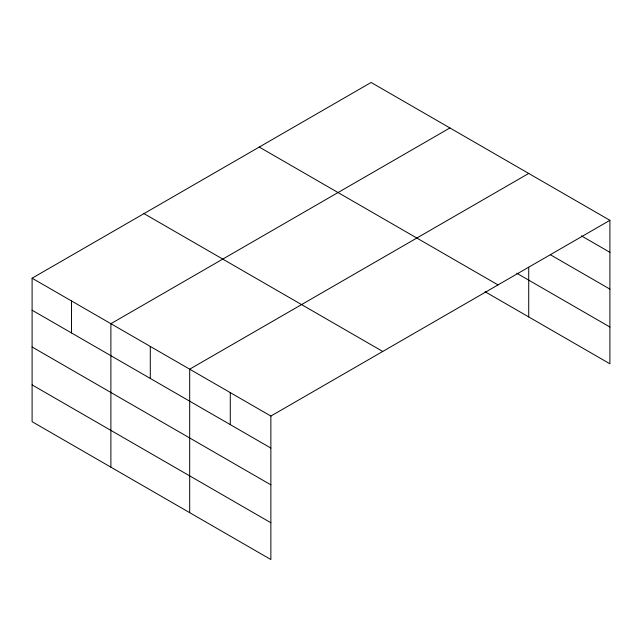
<?xml version="1.0" encoding="UTF-8"?>
<svg xmlns="http://www.w3.org/2000/svg" width="642" height="642" viewBox="0 0 642 642"><rect width="100%" height="100%" fill="white"/><g stroke="black" fill="none" stroke-linecap="round" stroke-linejoin="round"><path stroke-width="0.96" d="M32.1 278.203L270.868 416.056L270.868 559.535L32.1 421.682L32.1 278.203L371.132 82.465L609.9 220.318L609.9 363.797L485.039 291.709M449.922 127.951L110.889 323.696L110.889 467.175M528.719 173.444L189.687 369.182L189.687 512.669M270.868 416.056L609.9 220.318M581.403 235.871L609.9 252.322M550.306 254.705L609.9 289.109M516.73 273.219L609.9 327.011M259.248 147.058L498.015 284.912M143.977 213.609L382.752 351.463M32.1 310.206L270.868 448.06M32.1 346.993L270.868 484.846M32.1 384.895L270.868 522.748M528.719 267.176L528.719 316.931M230.277 392.615L230.277 424.627M150.292 346.439L150.292 378.443M71.495 300.946L71.495 332.957"/></g></svg>
